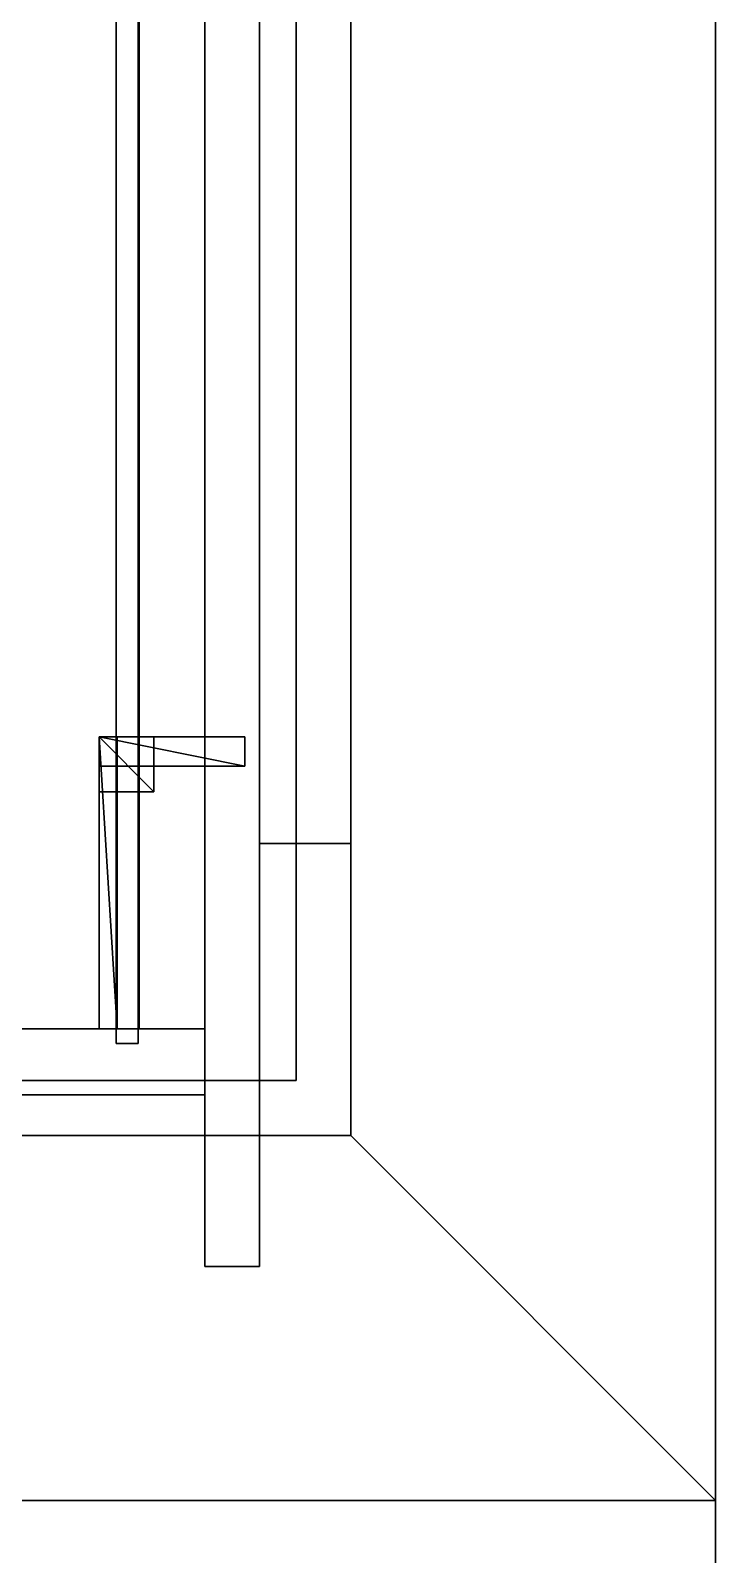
# Model space of a CAD drawing. Extents: x -100 to 4856, y -100 to 4830.
# Drawn here: x 4668.2 to 4856, y 534.2 to 951.7 of the extents above; entities that cross this region are included whole.
import ezdxf

# ---------------------------------------------------------------- set-up
doc = ezdxf.new("R2010")
doc.units = 0
for name, color, linetype in [('LAYER0', 7, 'CONTINUOUS'), ('LAYER1225', 45, 'CONTINUOUS'), ('LAYER1226', 2, 'CONTINUOUS'), ('LAYER1227', 7, 'CONTINUOUS'), ('LAYER1228', 253, 'CONTINUOUS'), ('LAYER1229', 253, 'CONTINUOUS'), ('LAYER1230', 253, 'CONTINUOUS'), ('LAYER1231', 253, 'CONTINUOUS'), ('LAYER1232', 253, 'CONTINUOUS'), ('LAYER1233', 253, 'CONTINUOUS'), ('LAYER1234', 45, 'CONTINUOUS'), ('LAYER1244', 45, 'CONTINUOUS'), ('LAYER1245', 45, 'CONTINUOUS'), ('LAYER1247', 45, 'CONTINUOUS'), ('LAYER141', 45, 'CONTINUOUS'), ('LAYER27', 7, 'CONTINUOUS'), ('LAYER28', 7, 'CONTINUOUS'), ('LAYER29', 7, 'CONTINUOUS'), ('LAYER32', 7, 'CONTINUOUS'), ('LAYER89', 7, 'CONTINUOUS')]:
    doc.layers.add(name, color=color, linetype=linetype)

msp = doc.modelspace()

# ---------------------------------------------------------------- linework, layer by layer
at = {"layer": 'LAYER0', "invisible_edges": 1}
for points in [[(4856, 4830, -5), (-100, -100, -5), (-100, 4830, -5), (4856, 4830, -5)], [(-100, -100, -5), (4856, 4830, -5), (4856, -100, -5), (-100, -100, -5)], [(4856, -100), (-100, 4830), (-100, -100), (4856, -100)], [(-100, 4830), (4856, -100), (4856, 4830), (-100, 4830)], [(4856, 4830, -5), (4856, -100), (4856, -100, -5), (4856, 4830, -5)], [(4856, -100), (4856, 4830, -5), (4856, 4830), (4856, -100)]]:
    msp.add_3dface(points, dxfattribs=at)
at = {"layer": 'LAYER1225', "invisible_edges": 1}
for points in [[(4716, 660.156, 550), (4346, 1360.156, 550), (4716, 1360.156, 550), (4716, 660.156, 550)], [(4346, 1360.156, 550), (4716, 660.156, 550), (4346, 660.156, 550), (4346, 1360.156, 550)], [(4346, 660.156, 568), (4716, 1360.156, 568), (4346, 1360.156, 568), (4346, 660.156, 568)], [(4716, 1360.156, 568), (4346, 660.156, 568), (4716, 660.156, 568), (4716, 1360.156, 568)], [(4716, 1360.156, 568), (4716, 660.156, 550), (4716, 1360.156, 550), (4716, 1360.156, 568)], [(4716, 660.156, 550), (4716, 1360.156, 568), (4716, 660.156, 568), (4716, 660.156, 550)], [(4716, 660.156, 550), (4346, 660.156, 568), (4346, 660.156, 550), (4716, 660.156, 550)], [(4346, 660.156, 568), (4716, 660.156, 550), (4716, 660.156, 568), (4346, 660.156, 568)]]:
    msp.add_3dface(points, dxfattribs=at)
at = {"layer": 'LAYER1226'}
for points in [[(4687, 678.156, 509), (4692, 678.156, 509), (4687, 758.156, 509), (4687, 678.156, 509)], [(4687, 758.156, 509), (4692, 678.156, 509), (4692, 758.156, 509), (4687, 758.156, 509)], [(4687, 758.156, 509), (4692, 758.156, 509), (4687, 758.156, 486), (4687, 758.156, 509)], [(4687, 758.156, 486), (4692, 758.156, 509), (4692, 758.156, 486), (4687, 758.156, 486)], [(4687, 678.156, 509), (4687, 758.156, 509), (4687, 678.156, 486), (4687, 678.156, 509)], [(4687, 678.156, 486), (4687, 758.156, 509), (4687, 758.156, 486), (4687, 678.156, 486)], [(4687, 678.156, 486), (4687, 758.156, 486), (4692, 678.156, 486), (4687, 678.156, 486)], [(4692, 678.156, 486), (4687, 758.156, 486), (4692, 758.156, 486), (4692, 678.156, 486)], [(4692, 678.156, 486), (4692, 758.156, 486), (4692, 678.156, 509), (4692, 678.156, 486)], [(4692, 678.156, 509), (4692, 758.156, 486), (4692, 758.156, 509), (4692, 678.156, 509)], [(4687, 678.156, 486), (4692, 678.156, 486), (4687, 678.156, 509), (4687, 678.156, 486)], [(4687, 678.156, 509), (4692, 678.156, 486), (4692, 678.156, 509), (4687, 678.156, 509)]]:
    msp.add_3dface(points, dxfattribs=at)
at = {"layer": 'LAYER1227', "invisible_edges": 1}
for points in [[(4687, 758.156, 486), (4687, 678.156, 509), (4687, 758.156, 509), (4687, 758.156, 486)], [(4687, 678.156, 509), (4687, 758.156, 486), (4687, 678.156, 486), (4687, 678.156, 509)], [(4692, 758.156, 509), (4687, 678.156, 509), (4692, 678.156, 509), (4692, 758.156, 509)], [(4687, 678.156, 509), (4692, 758.156, 509), (4687, 758.156, 509), (4687, 678.156, 509)], [(4687, 758.156, 486), (4692, 678.156, 486), (4687, 678.156, 486), (4687, 758.156, 486)], [(4692, 678.156, 486), (4687, 758.156, 486), (4692, 758.156, 486), (4692, 678.156, 486)], [(4692, 758.156, 509), (4687, 758.156, 486), (4687, 758.156, 509), (4692, 758.156, 509)], [(4687, 758.156, 486), (4692, 758.156, 509), (4692, 758.156, 486), (4687, 758.156, 486)], [(4692, 678.156, 486), (4692, 758.156, 509), (4692, 678.156, 509), (4692, 678.156, 486)], [(4692, 758.156, 509), (4692, 678.156, 486), (4692, 758.156, 486), (4692, 758.156, 509)], [(4692, 678.156, 486), (4687, 678.156, 509), (4687, 678.156, 486), (4692, 678.156, 486)], [(4687, 678.156, 509), (4692, 678.156, 486), (4692, 678.156, 509), (4687, 678.156, 509)]]:
    msp.add_3dface(points, dxfattribs=at)
at = {"layer": 'LAYER1228'}
for points in [[(4687, 743.156, 509), (4702, 743.156, 509), (4687, 758.156, 509), (4687, 743.156, 509)], [(4687, 758.156, 509), (4702, 743.156, 509), (4702, 758.156, 509), (4687, 758.156, 509)], [(4687, 758.156, 509), (4702, 758.156, 509), (4687, 758.156, 494), (4687, 758.156, 509)], [(4687, 758.156, 494), (4702, 758.156, 509), (4702, 758.156, 494), (4687, 758.156, 494)], [(4687, 743.156, 509), (4687, 758.156, 509), (4687, 743.156, 494), (4687, 743.156, 509)], [(4687, 743.156, 494), (4687, 758.156, 509), (4687, 758.156, 494), (4687, 743.156, 494)], [(4687, 743.156, 494), (4687, 758.156, 494), (4702, 743.156, 494), (4687, 743.156, 494)], [(4702, 743.156, 494), (4687, 758.156, 494), (4702, 758.156, 494), (4702, 743.156, 494)], [(4702, 743.156, 494), (4702, 758.156, 494), (4702, 743.156, 509), (4702, 743.156, 494)], [(4702, 743.156, 509), (4702, 758.156, 494), (4702, 758.156, 509), (4702, 743.156, 509)], [(4687, 743.156, 494), (4702, 743.156, 494), (4687, 743.156, 509), (4687, 743.156, 494)], [(4687, 743.156, 509), (4702, 743.156, 494), (4702, 743.156, 509), (4687, 743.156, 509)]]:
    msp.add_3dface(points, dxfattribs=at)
at = {"layer": 'LAYER1229'}
for points in [[(4687, 743.156, 509), (4702, 743.156, 509), (4687, 758.156, 509), (4687, 743.156, 509)], [(4687, 758.156, 509), (4702, 743.156, 509), (4702, 758.156, 509), (4687, 758.156, 509)], [(4687, 758.156, 509), (4702, 758.156, 509), (4687, 758.156, 494), (4687, 758.156, 509)], [(4687, 758.156, 494), (4702, 758.156, 509), (4702, 758.156, 494), (4687, 758.156, 494)], [(4687, 743.156, 509), (4687, 758.156, 509), (4687, 743.156, 494), (4687, 743.156, 509)], [(4687, 743.156, 494), (4687, 758.156, 509), (4687, 758.156, 494), (4687, 743.156, 494)], [(4687, 743.156, 494), (4687, 758.156, 494), (4702, 743.156, 494), (4687, 743.156, 494)], [(4702, 743.156, 494), (4687, 758.156, 494), (4702, 758.156, 494), (4702, 743.156, 494)], [(4702, 743.156, 494), (4702, 758.156, 494), (4702, 743.156, 509), (4702, 743.156, 494)], [(4702, 743.156, 509), (4702, 758.156, 494), (4702, 758.156, 509), (4702, 743.156, 509)], [(4687, 743.156, 494), (4702, 743.156, 494), (4687, 743.156, 509), (4687, 743.156, 494)], [(4687, 743.156, 509), (4702, 743.156, 494), (4702, 743.156, 509), (4687, 743.156, 509)]]:
    msp.add_3dface(points, dxfattribs=at)
at = {"layer": 'LAYER1230'}
for points in [[(4687, 743.156, 509), (4702, 743.156, 509), (4687, 758.156, 509), (4687, 743.156, 509)], [(4687, 758.156, 509), (4702, 743.156, 509), (4702, 758.156, 509), (4687, 758.156, 509)], [(4687, 758.156, 509), (4702, 758.156, 509), (4687, 758.156, 494), (4687, 758.156, 509)], [(4687, 758.156, 494), (4702, 758.156, 509), (4702, 758.156, 494), (4687, 758.156, 494)], [(4687, 743.156, 509), (4687, 758.156, 509), (4687, 743.156, 494), (4687, 743.156, 509)], [(4687, 743.156, 494), (4687, 758.156, 509), (4687, 758.156, 494), (4687, 743.156, 494)], [(4687, 743.156, 494), (4687, 758.156, 494), (4702, 743.156, 494), (4687, 743.156, 494)], [(4702, 743.156, 494), (4687, 758.156, 494), (4702, 758.156, 494), (4702, 743.156, 494)], [(4702, 743.156, 494), (4702, 758.156, 494), (4702, 743.156, 509), (4702, 743.156, 494)], [(4702, 743.156, 509), (4702, 758.156, 494), (4702, 758.156, 509), (4702, 743.156, 509)], [(4687, 743.156, 494), (4702, 743.156, 494), (4687, 743.156, 509), (4687, 743.156, 494)], [(4687, 743.156, 509), (4702, 743.156, 494), (4702, 743.156, 509), (4687, 743.156, 509)]]:
    msp.add_3dface(points, dxfattribs=at)
at = {"layer": 'LAYER1231'}
for points in [[(4687, 743.156, 509), (4702, 743.156, 509), (4687, 758.156, 509), (4687, 743.156, 509)], [(4687, 758.156, 509), (4702, 743.156, 509), (4702, 758.156, 509), (4687, 758.156, 509)], [(4687, 758.156, 509), (4702, 758.156, 509), (4687, 758.156, 494), (4687, 758.156, 509)], [(4687, 758.156, 494), (4702, 758.156, 509), (4702, 758.156, 494), (4687, 758.156, 494)], [(4687, 743.156, 509), (4687, 758.156, 509), (4687, 743.156, 494), (4687, 743.156, 509)], [(4687, 743.156, 494), (4687, 758.156, 509), (4687, 758.156, 494), (4687, 743.156, 494)], [(4687, 743.156, 494), (4687, 758.156, 494), (4702, 743.156, 494), (4687, 743.156, 494)], [(4702, 743.156, 494), (4687, 758.156, 494), (4702, 758.156, 494), (4702, 743.156, 494)], [(4702, 743.156, 494), (4702, 758.156, 494), (4702, 743.156, 509), (4702, 743.156, 494)], [(4702, 743.156, 509), (4702, 758.156, 494), (4702, 758.156, 509), (4702, 743.156, 509)], [(4687, 743.156, 494), (4702, 743.156, 494), (4687, 743.156, 509), (4687, 743.156, 494)], [(4687, 743.156, 509), (4702, 743.156, 494), (4702, 743.156, 509), (4687, 743.156, 509)]]:
    msp.add_3dface(points, dxfattribs=at)
at = {"layer": 'LAYER1232'}
for points in [[(4687, 750.156, 509), (4727, 750.156, 509), (4687, 758.156, 509), (4687, 750.156, 509)], [(4687, 758.156, 509), (4727, 750.156, 509), (4727, 758.156, 509), (4687, 758.156, 509)], [(4687, 758.156, 509), (4727, 758.156, 509), (4687, 758.156, 501), (4687, 758.156, 509)], [(4687, 758.156, 501), (4727, 758.156, 509), (4727, 758.156, 501), (4687, 758.156, 501)], [(4687, 750.156, 509), (4687, 758.156, 509), (4687, 750.156, 501), (4687, 750.156, 509)], [(4687, 750.156, 501), (4687, 758.156, 509), (4687, 758.156, 501), (4687, 750.156, 501)], [(4687, 750.156, 501), (4687, 758.156, 501), (4727, 750.156, 501), (4687, 750.156, 501)], [(4727, 750.156, 501), (4687, 758.156, 501), (4727, 758.156, 501), (4727, 750.156, 501)], [(4727, 750.156, 501), (4727, 758.156, 501), (4727, 750.156, 509), (4727, 750.156, 501)], [(4727, 750.156, 509), (4727, 758.156, 501), (4727, 758.156, 509), (4727, 750.156, 509)], [(4687, 750.156, 501), (4727, 750.156, 501), (4687, 750.156, 509), (4687, 750.156, 501)], [(4687, 750.156, 509), (4727, 750.156, 501), (4727, 750.156, 509), (4687, 750.156, 509)]]:
    msp.add_3dface(points, dxfattribs=at)
at = {"layer": 'LAYER1233'}
for points in [[(4687, 678.156, 509), (4692, 678.156, 509), (4687, 758.156, 509), (4687, 678.156, 509)], [(4687, 758.156, 509), (4692, 678.156, 509), (4692, 758.156, 509), (4687, 758.156, 509)], [(4687, 758.156, 509), (4692, 758.156, 509), (4687, 758.156, 493), (4687, 758.156, 509)], [(4687, 758.156, 493), (4692, 758.156, 509), (4692, 758.156, 493), (4687, 758.156, 493)], [(4687, 678.156, 509), (4687, 758.156, 509), (4687, 678.156, 493), (4687, 678.156, 509)], [(4687, 678.156, 493), (4687, 758.156, 509), (4687, 758.156, 493), (4687, 678.156, 493)], [(4687, 678.156, 493), (4687, 758.156, 493), (4692, 678.156, 493), (4687, 678.156, 493)], [(4692, 678.156, 493), (4687, 758.156, 493), (4692, 758.156, 493), (4692, 678.156, 493)], [(4692, 678.156, 493), (4692, 758.156, 493), (4692, 678.156, 509), (4692, 678.156, 493)], [(4692, 678.156, 509), (4692, 758.156, 493), (4692, 758.156, 509), (4692, 678.156, 509)], [(4687, 678.156, 493), (4692, 678.156, 493), (4687, 678.156, 509), (4687, 678.156, 493)], [(4687, 678.156, 509), (4692, 678.156, 493), (4692, 678.156, 509), (4687, 678.156, 509)]]:
    msp.add_3dface(points, dxfattribs=at)
at = {"layer": 'LAYER1234', "invisible_edges": 1}
for points in [[(4716, 678.156, 301), (4366, 1342.156, 301), (4716, 1342.156, 301), (4716, 678.156, 301)], [(4366, 1342.156, 301), (4716, 678.156, 301), (4366, 678.156, 301), (4366, 1342.156, 301)], [(4366, 678.156, 319), (4716, 1342.156, 319), (4366, 1342.156, 319), (4366, 678.156, 319)], [(4716, 1342.156, 319), (4366, 678.156, 319), (4716, 678.156, 319), (4716, 1342.156, 319)], [(4716, 1342.156, 319), (4716, 678.156, 301), (4716, 1342.156, 301), (4716, 1342.156, 319)], [(4716, 678.156, 301), (4716, 1342.156, 319), (4716, 678.156, 319), (4716, 678.156, 301)], [(4716, 678.156, 301), (4366, 678.156, 319), (4366, 678.156, 301), (4716, 678.156, 301)], [(4366, 678.156, 319), (4716, 678.156, 301), (4716, 678.156, 319), (4366, 678.156, 319)]]:
    msp.add_3dface(points, dxfattribs=at)
at = {"layer": 'LAYER1244', "invisible_edges": 1}
for points in [[(4716, 678.156, 300), (4366, 678.156, 550), (4716, 678.156, 550), (4716, 678.156, 300)], [(4366, 678.156, 550), (4716, 678.156, 300), (4366, 678.156, 300), (4366, 678.156, 550)], [(4716, 678.156, 300), (4366, 660.156, 300), (4366, 678.156, 300), (4716, 678.156, 300)], [(4366, 660.156, 300), (4716, 678.156, 300), (4716, 660.156, 300), (4366, 660.156, 300)], [(4716, 660.156, 550), (4366, 678.156, 550), (4366, 660.156, 550), (4716, 660.156, 550)], [(4366, 678.156, 550), (4716, 660.156, 550), (4716, 678.156, 550), (4366, 678.156, 550)], [(4716, 660.156, 550), (4716, 678.156, 300), (4716, 678.156, 550), (4716, 660.156, 550)], [(4716, 678.156, 300), (4716, 660.156, 550), (4716, 660.156, 300), (4716, 678.156, 300)], [(4366, 660.156, 300), (4716, 660.156, 550), (4366, 660.156, 550), (4366, 660.156, 300)], [(4716, 660.156, 550), (4366, 660.156, 300), (4716, 660.156, 300), (4716, 660.156, 550)]]:
    msp.add_3dface(points, dxfattribs=at)
at = {"layer": 'LAYER1245', "invisible_edges": 1}
for points in [[(4691.7, 1346.156, 549.5), (4697.7, 674.156, 549.5), (4697.7, 1346.156, 549.5), (4691.7, 1346.156, 549.5)], [(4697.7, 674.156, 549.5), (4691.7, 1346.156, 549.5), (4691.7, 674.156, 549.5), (4697.7, 674.156, 549.5)], [(4691.7, 674.156, 315), (4697.7, 1346.156, 315), (4697.7, 674.156, 315), (4691.7, 674.156, 315)], [(4697.7, 1346.156, 315), (4691.7, 674.156, 315), (4691.7, 1346.156, 315), (4697.7, 1346.156, 315)], [(4691.7, 1346.156, 549.5), (4691.7, 674.156, 315), (4691.7, 674.156, 549.5), (4691.7, 1346.156, 549.5)], [(4691.7, 674.156, 315), (4691.7, 1346.156, 549.5), (4691.7, 1346.156, 315), (4691.7, 674.156, 315)], [(4697.7, 1346.156, 315), (4697.7, 674.156, 549.5), (4697.7, 674.156, 315), (4697.7, 1346.156, 315)], [(4697.7, 674.156, 549.5), (4697.7, 1346.156, 315), (4697.7, 1346.156, 549.5), (4697.7, 674.156, 549.5)], [(4691.7, 674.156, 315), (4697.7, 674.156, 549.5), (4691.7, 674.156, 549.5), (4691.7, 674.156, 315)], [(4697.7, 674.156, 549.5), (4691.7, 674.156, 315), (4697.7, 674.156, 315), (4697.7, 674.156, 549.5)]]:
    msp.add_3dface(points, dxfattribs=at)
at = {"layer": 'LAYER1247', "invisible_edges": 1}
for points in [[(4698, 1342.156, 549.5), (4716, 678.156, 549.5), (4716, 1342.156, 549.5), (4698, 1342.156, 549.5)], [(4716, 678.156, 549.5), (4698, 1342.156, 549.5), (4698, 678.156, 549.5), (4716, 678.156, 549.5)], [(4698, 678.156, 429.5), (4716, 1342.156, 429.5), (4716, 678.156, 429.5), (4698, 678.156, 429.5)], [(4716, 1342.156, 429.5), (4698, 678.156, 429.5), (4698, 1342.156, 429.5), (4716, 1342.156, 429.5)], [(4698, 1342.156, 549.5), (4698, 678.156, 429.5), (4698, 678.156, 549.5), (4698, 1342.156, 549.5)], [(4698, 678.156, 429.5), (4698, 1342.156, 549.5), (4698, 1342.156, 429.5), (4698, 678.156, 429.5)], [(4716, 1342.156, 429.5), (4716, 678.156, 549.5), (4716, 678.156, 429.5), (4716, 1342.156, 429.5)], [(4716, 678.156, 549.5), (4716, 1342.156, 429.5), (4716, 1342.156, 549.5), (4716, 678.156, 549.5)], [(4698, 678.156, 429.5), (4716, 678.156, 549.5), (4698, 678.156, 549.5), (4698, 678.156, 429.5)], [(4716, 678.156, 549.5), (4698, 678.156, 429.5), (4716, 678.156, 429.5), (4716, 678.156, 549.5)]]:
    msp.add_3dface(points, dxfattribs=at)
at = {"layer": 'LAYER141', "invisible_edges": 1}
for points in [[(4716, 613.104, 1010), (4716, 1453.104), (4716, 613.104), (4716, 613.104, 1010)], [(4716, 1453.104), (4716, 613.104, 1010), (4716, 1453.104, 1010), (4716, 1453.104)], [(4731, 613.104), (4716, 1453.104), (4731, 1453.104), (4731, 613.104)], [(4716, 1453.104), (4731, 613.104), (4716, 613.104), (4716, 1453.104)], [(4716, 613.104, 1010), (4731, 1453.104, 1010), (4716, 1453.104, 1010), (4716, 613.104, 1010)], [(4731, 1453.104, 1010), (4716, 613.104, 1010), (4731, 613.104, 1010), (4731, 1453.104, 1010)], [(4731, 1453.104, 1010), (4731, 613.104), (4731, 1453.104), (4731, 1453.104, 1010)], [(4731, 613.104), (4731, 1453.104, 1010), (4731, 613.104, 1010), (4731, 613.104)], [(4731, 613.104), (4716, 613.104, 1010), (4716, 613.104), (4731, 613.104)], [(4716, 613.104, 1010), (4731, 613.104), (4731, 613.104, 1010), (4716, 613.104, 1010)]]:
    msp.add_3dface(points, dxfattribs=at)
at = {"layer": 'LAYER27'}
for points, invisible_edges in [([(4756, 649, 2594), (4375, 649, 2140), (3496, 649, 2594), (4756, 649, 2594)], 3), ([(4375, 549), (4756, 649), (4856, 549), (4375, 549)], 1), ([(4756, 649), (4375, 549), (4375, 649), (4756, 649)], 1), ([(4756, 649), (4375, 649, 2140), (4756, 649, 2594), (4756, 649)], 3), ([(4375, 649, 2140), (4756, 649), (4375, 649), (4375, 649, 2140)], 1), ([(4756, 649), (4856, 549, 2594), (4856, 549), (4756, 649)], 1), ([(4856, 549, 2594), (4756, 649), (4756, 649, 2594), (4856, 549, 2594)], 1), ([(3596, 549, 2594), (3664, 549, 2140), (4856, 549, 2594), (3596, 549, 2594)], 3), ([(4375, 549, 2140), (4856, 549, 2594), (3664, 549, 2140), (4375, 549, 2140)], 3), ([(4375, 549), (4856, 549, 2594), (4375, 549, 2140), (4375, 549)], 3), ([(4856, 549, 2594), (4375, 549), (4856, 549), (4856, 549, 2594)], 1)]:
    msp.add_3dface(points, dxfattribs=dict(at, invisible_edges=invisible_edges))
at = {"layer": 'LAYER28', "invisible_edges": 1}
for points in [[(4856, 4006.17), (4756, 649), (4756, 3907), (4856, 4006.17)], [(4756, 649), (4856, 4006.17), (4856, 549), (4756, 649)], [(4856, 4006.17), (4856, 549, 2594), (4856, 549), (4856, 4006.17)], [(4856, 549, 2594), (4856, 4006.17), (4856, 4006.17, 2594), (4856, 549, 2594)], [(4756, 3907, 2594), (4756, 649), (4756, 649, 2594), (4756, 3907, 2594)], [(4756, 649), (4756, 3907, 2594), (4756, 3907), (4756, 649)], [(4756, 649, 2594), (4856, 549), (4856, 549, 2594), (4756, 649, 2594)], [(4856, 549), (4756, 649, 2594), (4756, 649), (4856, 549)]]:
    msp.add_3dface(points, dxfattribs=at)
at = {"layer": 'LAYER29', "invisible_edges": 1}
for points in [[(4731, 729, 110), (4756, 649, 110), (4731, 649, 110), (4731, 729, 110)], [(4756, 649, 110), (4731, 729, 110), (4756, 729, 110), (4756, 649, 110)], [(4756, 729, 920), (4731, 649, 920), (4756, 649, 920), (4756, 729, 920)], [(4731, 649, 920), (4756, 729, 920), (4731, 729, 920), (4731, 649, 920)], [(4731, 729, 110), (4756, 729, 920), (4756, 729, 110), (4731, 729, 110)], [(4756, 729, 920), (4731, 729, 110), (4731, 729, 920), (4756, 729, 920)], [(4731, 649, 920), (4731, 729, 110), (4731, 649, 110), (4731, 649, 920)], [(4731, 729, 110), (4731, 649, 920), (4731, 729, 920), (4731, 729, 110)], [(4756, 729, 920), (4756, 649, 110), (4756, 729, 110), (4756, 729, 920)], [(4756, 649, 110), (4756, 729, 920), (4756, 649, 920), (4756, 649, 110)], [(4731, 649, 920), (4756, 649, 110), (4756, 649, 920), (4731, 649, 920)], [(4756, 649, 110), (4731, 649, 920), (4731, 649, 110), (4756, 649, 110)]]:
    msp.add_3dface(points, dxfattribs=at)
at = {"layer": 'LAYER32', "invisible_edges": 1}
for points in [[(4731, 649, 920), (4756, 2278, 920), (4756, 649, 920), (4731, 649, 920)], [(4756, 2278, 920), (4731, 649, 920), (4731, 2278, 920), (4756, 2278, 920)], [(4731, 2278, 1000), (4756, 649, 1000), (4756, 2278, 1000), (4731, 2278, 1000)], [(4756, 649, 1000), (4731, 2278, 1000), (4731, 649, 1000), (4756, 649, 1000)], [(4731, 649, 920), (4731, 2278, 1000), (4731, 2278, 920), (4731, 649, 920)], [(4731, 2278, 1000), (4731, 649, 920), (4731, 649, 1000), (4731, 2278, 1000)], [(4756, 649, 1000), (4756, 2278, 920), (4756, 2278, 1000), (4756, 649, 1000)], [(4756, 2278, 920), (4756, 649, 1000), (4756, 649, 920), (4756, 2278, 920)], [(4756, 649, 1000), (4731, 649, 920), (4756, 649, 920), (4756, 649, 1000)], [(4731, 649, 920), (4756, 649, 1000), (4731, 649, 1000), (4731, 649, 920)]]:
    msp.add_3dface(points, dxfattribs=at)
at = {"layer": 'LAYER89'}
for points, invisible_edges in [([(4741.001, 3892.123), (4756.001, 3907.003), (4741.001, 664.0032), (4741.001, 3892.123)], 3), ([(4756.001, 649.0032), (4741.001, 664.0032), (4756.001, 3907.003), (4756.001, 649.0032)], 3), ([(4756.001, 3907.003, 110), (4741.001, 3892.123, 110), (4756.001, 649.0032, 110), (4756.001, 3907.003, 110)], 3), ([(4756.001, 3907.003), (4756.001, 649.0032, 110), (4756.001, 649.0032), (4756.001, 3907.003)], 1), ([(4756.001, 649.0032, 110), (4756.001, 3907.003), (4756.001, 3907.003, 110), (4756.001, 649.0032, 110)], 1), ([(4741.001, 3892.123, 110), (4741.001, 664.0032), (4741.001, 664.0032, 110), (4741.001, 3892.123, 110)], 1), ([(4741.001, 664.0032), (4741.001, 3892.123, 110), (4741.001, 3892.123), (4741.001, 664.0032)], 1), ([(4741.001, 664.0032, 110), (4756.001, 649.0032, 110), (4741.001, 3892.123, 110), (4741.001, 664.0032, 110)], 3), ([(4741.001, 664.0032), (4375.001, 649.0032), (4375.001, 664.0032), (4741.001, 664.0032)], 1), ([(4375.001, 649.0032), (4741.001, 664.0032), (4756.001, 649.0032), (4375.001, 649.0032)], 3), ([(4375.001, 664.0032, 110), (4741.001, 664.0032), (4375.001, 664.0032), (4375.001, 664.0032, 110)], 1), ([(4741.001, 664.0032), (4375.001, 664.0032, 110), (4741.001, 664.0032, 110), (4741.001, 664.0032)], 1), ([(4756.001, 649.0032, 110), (4375.001, 664.0032, 110), (4375.001, 649.0032, 110), (4756.001, 649.0032, 110)], 1), ([(4375.001, 664.0032, 110), (4756.001, 649.0032, 110), (4741.001, 664.0032, 110), (4375.001, 664.0032, 110)], 3), ([(4756.001, 649.0032, 110), (4375.001, 649.0032), (4756.001, 649.0032), (4756.001, 649.0032, 110)], 1), ([(4375.001, 649.0032), (4756.001, 649.0032, 110), (4375.001, 649.0032, 110), (4375.001, 649.0032)], 1)]:
    msp.add_3dface(points, dxfattribs=dict(at, invisible_edges=invisible_edges))

# ---------------------------------------------------------------- meshes
at = {"layer": 'LAYER27'}
mesh = msp.add_polymesh((2, 2), dxfattribs=at)
for k, corner in enumerate([(3496, 649, 2594), (4756, 649, 2594), (3596, 549, 2594), (4856, 549, 2594)]):
    mesh.set_mesh_vertex(divmod(k, 2), corner)
at = {"layer": 'LAYER28'}
mesh = msp.add_polymesh((2, 2), dxfattribs=at)
for k, corner in enumerate([(4756, 649, 2594), (4756, 3907, 2594), (4856, 549, 2594), (4856, 4006.17, 2594)]):
    mesh.set_mesh_vertex(divmod(k, 2), corner)

doc.saveas('drawing.dxf')
